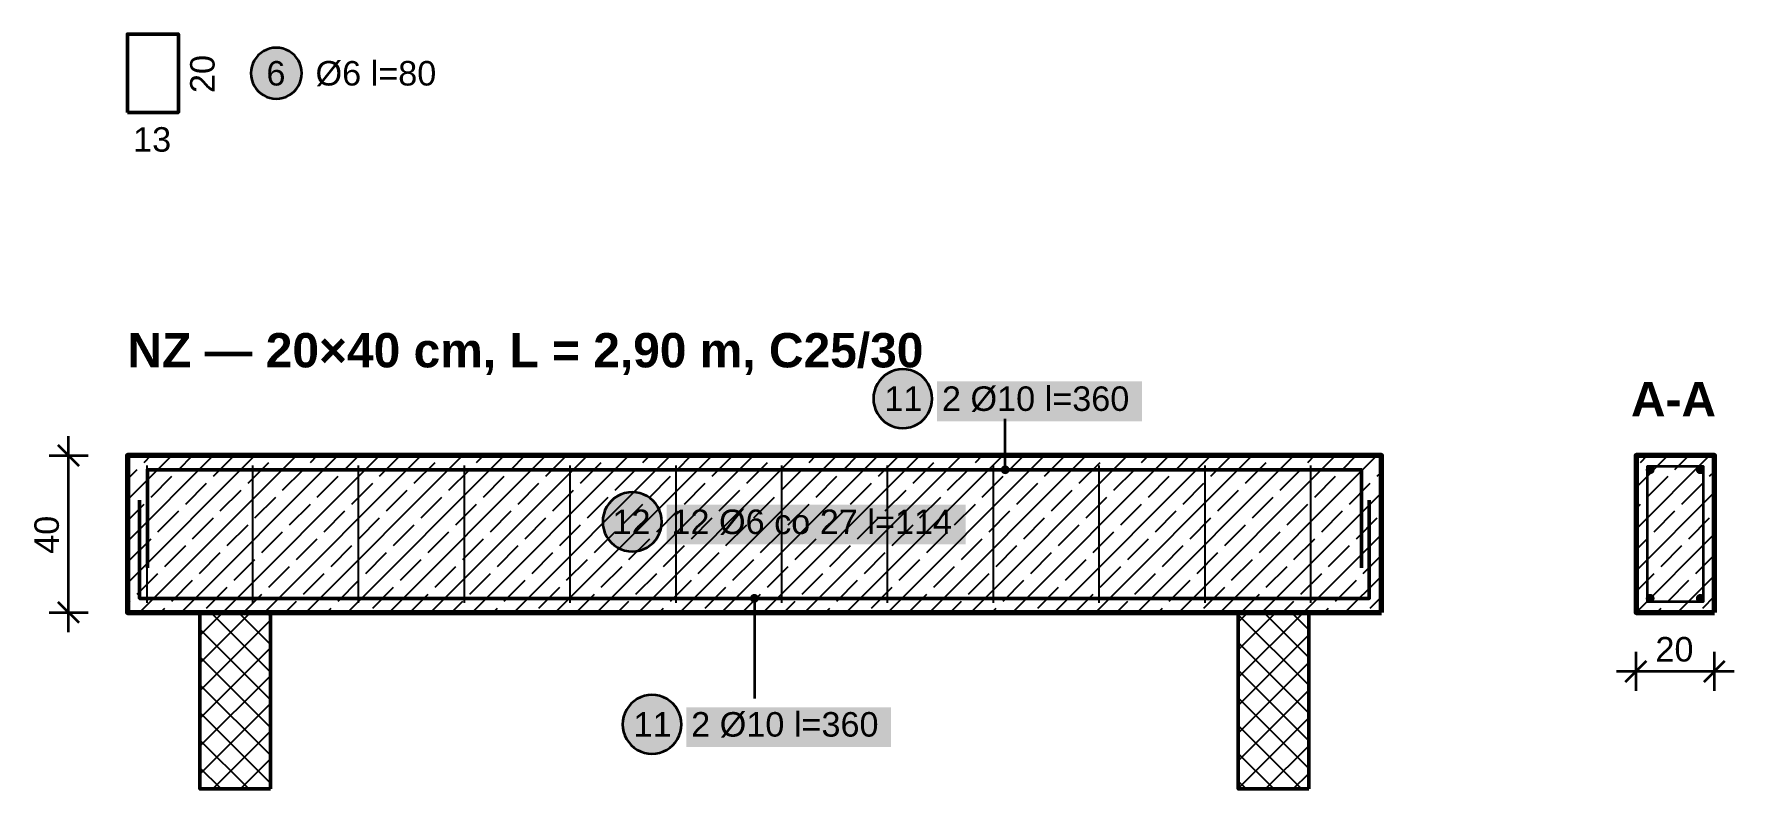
# Model space of a CAD drawing. Header units: metres. Extents: x 0.1 to 18.1, y -9.6 to -0.1.
# Drawn here: x 13.782 to 18.12, y -4.43 to -2.505 of the extents above; entities that cross this region are included whole.
import ezdxf

# ---------------------------------------------------------------- set-up
doc = ezdxf.new("R2010")
doc.units = ezdxf.units.M
for name, color, linetype, lineweight in [('A-KRESKOWANIE', 8, 'Continuous', 18), ('A-MASKA', 7, 'Continuous', 18), ('A-OPISY', 2, 'Continuous', 25), ('K-KONSTR', 7, 'Continuous', 50), ('K-WYMIARY', 1, 'Continuous', 25), ('K-ZBROJENIE', 1, 'Continuous', 100), ('K-ZBROJENIE-OPIS', 2, 'Continuous', 25)]:
    doc.layers.add(name, color=color, linetype=linetype, lineweight=lineweight)
doc.styles.add('PL_ARIAL', font='arial.ttf')
doc.styles.add('PL_ARIAL_B', font='arialbd.ttf')

msp = doc.modelspace()

# ---------------------------------------------------------------- hatches: boundary and pattern name
at = {"layer": 'A-MASKA', "true_color": 0xffffff}
for points in [[(16.0862, -3.4923), (16.6088, -3.4923), (16.6088, -3.391), (16.0862, -3.391)], [(15.3959, -3.8063), (16.1591, -3.8063), (16.1591, -3.705), (15.3959, -3.705)], [(15.4462, -4.3228), (15.9688, -4.3228), (15.9688, -4.2215), (15.4462, -4.2215)]]:
    msp.add_hatch(color=7, dxfattribs=at).paths.add_polyline_path(points)
at = {"layer": 'K-ZBROJENIE', "true_color": 0x000000}
for points in [[(17.9172, -3.616), (17.9172, -3.6171), (17.917, -3.6182), (17.9168, -3.6193), (17.9164, -3.6203), (17.9159, -3.6213), (17.9154, -3.6223), (17.9147, -3.6231), (17.914, -3.624), (17.9131, -3.6247), (17.9123, -3.6254), (17.9113, -3.6259), (17.9103, -3.6264), (17.9093, -3.6268), (17.9082, -3.627), (17.9071, -3.6272), (17.906, -3.6273), (17.9049, -3.6272), (17.9038, -3.627), (17.9027, -3.6268), (17.9017, -3.6264), (17.9007, -3.6259), (17.8997, -3.6254), (17.8989, -3.6247), (17.898, -3.624), (17.8973, -3.6231), (17.8966, -3.6223), (17.8961, -3.6213), (17.8956, -3.6203), (17.8952, -3.6193), (17.895, -3.6182), (17.8948, -3.6171), (17.8947, -3.616), (17.8948, -3.6149), (17.895, -3.6138), (17.8952, -3.6127), (17.8956, -3.6117), (17.8961, -3.6107), (17.8966, -3.6097), (17.8973, -3.6089), (17.898, -3.608), (17.8989, -3.6073), (17.8997, -3.6066), (17.9007, -3.6061), (17.9017, -3.6056), (17.9027, -3.6052), (17.9038, -3.605), (17.9049, -3.6048), (17.906, -3.6048), (17.9071, -3.6048), (17.9082, -3.605), (17.9093, -3.6052), (17.9103, -3.6056), (17.9113, -3.6061), (17.9123, -3.6066), (17.9131, -3.6073), (17.914, -3.608), (17.9147, -3.6089), (17.9154, -3.6097), (17.9159, -3.6107), (17.9164, -3.6117), (17.9168, -3.6127), (17.917, -3.6138), (17.9172, -3.6149)], [(18.0453, -3.616), (18.0452, -3.6171), (18.045, -3.6182), (18.0448, -3.6193), (18.0444, -3.6203), (18.0439, -3.6213), (18.0434, -3.6223), (18.0427, -3.6231), (18.042, -3.624), (18.0411, -3.6247), (18.0403, -3.6254), (18.0393, -3.6259), (18.0383, -3.6264), (18.0373, -3.6268), (18.0362, -3.627), (18.0351, -3.6272), (18.034, -3.6273), (18.0329, -3.6272), (18.0318, -3.627), (18.0307, -3.6268), (18.0297, -3.6264), (18.0287, -3.6259), (18.0277, -3.6254), (18.0269, -3.6247), (18.026, -3.624), (18.0253, -3.6231), (18.0246, -3.6223), (18.0241, -3.6213), (18.0236, -3.6203), (18.0232, -3.6193), (18.023, -3.6182), (18.0228, -3.6171), (18.0228, -3.616), (18.0228, -3.6149), (18.023, -3.6138), (18.0232, -3.6127), (18.0236, -3.6117), (18.0241, -3.6107), (18.0246, -3.6097), (18.0253, -3.6089), (18.026, -3.608), (18.0269, -3.6073), (18.0277, -3.6066), (18.0287, -3.6061), (18.0297, -3.6056), (18.0307, -3.6052), (18.0318, -3.605), (18.0329, -3.6048), (18.034, -3.6048), (18.0351, -3.6048), (18.0362, -3.605), (18.0373, -3.6052), (18.0383, -3.6056), (18.0393, -3.6061), (18.0403, -3.6066), (18.0411, -3.6073), (18.042, -3.608), (18.0427, -3.6089), (18.0434, -3.6097), (18.0439, -3.6107), (18.0444, -3.6117), (18.0448, -3.6127), (18.045, -3.6138), (18.0452, -3.6149)], [(17.9172, -3.944), (17.9172, -3.9451), (17.917, -3.9462), (17.9168, -3.9473), (17.9164, -3.9483), (17.9159, -3.9493), (17.9154, -3.9503), (17.9147, -3.9511), (17.914, -3.952), (17.9131, -3.9527), (17.9123, -3.9534), (17.9113, -3.9539), (17.9103, -3.9544), (17.9093, -3.9548), (17.9082, -3.955), (17.9071, -3.9552), (17.906, -3.9552), (17.9049, -3.9552), (17.9038, -3.955), (17.9027, -3.9548), (17.9017, -3.9544), (17.9007, -3.9539), (17.8997, -3.9534), (17.8989, -3.9527), (17.898, -3.952), (17.8973, -3.9511), (17.8966, -3.9503), (17.8961, -3.9493), (17.8956, -3.9483), (17.8952, -3.9473), (17.895, -3.9462), (17.8948, -3.9451), (17.8947, -3.944), (17.8948, -3.9429), (17.895, -3.9418), (17.8952, -3.9407), (17.8956, -3.9397), (17.8961, -3.9387), (17.8966, -3.9377), (17.8973, -3.9369), (17.898, -3.936), (17.8989, -3.9353), (17.8997, -3.9346), (17.9007, -3.9341), (17.9017, -3.9336), (17.9027, -3.9332), (17.9038, -3.933), (17.9049, -3.9328), (17.906, -3.9327), (17.9071, -3.9328), (17.9082, -3.933), (17.9093, -3.9332), (17.9103, -3.9336), (17.9113, -3.9341), (17.9123, -3.9346), (17.9131, -3.9353), (17.914, -3.936), (17.9147, -3.9369), (17.9154, -3.9377), (17.9159, -3.9387), (17.9164, -3.9397), (17.9168, -3.9407), (17.917, -3.9418), (17.9172, -3.9429)], [(18.0453, -3.944), (18.0452, -3.9451), (18.045, -3.9462), (18.0448, -3.9473), (18.0444, -3.9483), (18.0439, -3.9493), (18.0434, -3.9503), (18.0427, -3.9511), (18.042, -3.952), (18.0411, -3.9527), (18.0403, -3.9534), (18.0393, -3.9539), (18.0383, -3.9544), (18.0373, -3.9548), (18.0362, -3.955), (18.0351, -3.9552), (18.034, -3.9552), (18.0329, -3.9552), (18.0318, -3.955), (18.0307, -3.9548), (18.0297, -3.9544), (18.0287, -3.9539), (18.0277, -3.9534), (18.0269, -3.9527), (18.026, -3.952), (18.0253, -3.9511), (18.0246, -3.9503), (18.0241, -3.9493), (18.0236, -3.9483), (18.0232, -3.9473), (18.023, -3.9462), (18.0228, -3.9451), (18.0228, -3.944), (18.0228, -3.9429), (18.023, -3.9418), (18.0232, -3.9407), (18.0236, -3.9397), (18.0241, -3.9387), (18.0246, -3.9377), (18.0253, -3.9369), (18.026, -3.936), (18.0269, -3.9353), (18.0277, -3.9346), (18.0287, -3.9341), (18.0297, -3.9336), (18.0307, -3.9332), (18.0318, -3.933), (18.0329, -3.9328), (18.034, -3.9327), (18.0351, -3.9328), (18.0362, -3.933), (18.0373, -3.9332), (18.0383, -3.9336), (18.0393, -3.9341), (18.0403, -3.9346), (18.0411, -3.9353), (18.042, -3.936), (18.0427, -3.9369), (18.0434, -3.9377), (18.0439, -3.9387), (18.0444, -3.9397), (18.0448, -3.9407), (18.045, -3.9418), (18.0452, -3.9429)]]:
    msp.add_hatch(color=7, dxfattribs=at).paths.add_polyline_path(points)
at = {"layer": 'K-ZBROJENIE-OPIS', "true_color": 0xffffff}
for points in [[(14.465, -2.605), (14.4644, -2.5965), (14.4628, -2.5882), (14.4601, -2.5801), (14.4563, -2.5725), (14.4516, -2.5654), (14.446, -2.559), (14.4396, -2.5534), (14.4325, -2.5487), (14.4249, -2.5449), (14.4168, -2.5422), (14.4085, -2.5406), (14.4, -2.54), (14.3915, -2.5406), (14.3832, -2.5422), (14.3751, -2.5449), (14.3675, -2.5487), (14.3604, -2.5534), (14.354, -2.559), (14.3484, -2.5654), (14.3437, -2.5725), (14.3399, -2.5801), (14.3372, -2.5882), (14.3356, -2.5965), (14.335, -2.605), (14.3356, -2.6135), (14.3372, -2.6218), (14.3399, -2.6299), (14.3437, -2.6375), (14.3484, -2.6446), (14.354, -2.651), (14.3604, -2.6566), (14.3675, -2.6613), (14.3751, -2.6651), (14.3832, -2.6678), (14.3915, -2.6694), (14.4, -2.67), (14.4085, -2.6694), (14.4168, -2.6678), (14.4249, -2.6651), (14.4325, -2.6613), (14.4396, -2.6566), (14.446, -2.651), (14.4516, -2.6446), (14.4563, -2.6375), (14.4601, -2.6299), (14.4628, -2.6218), (14.4644, -2.6135)], [(16.0737, -3.4348), (16.0731, -3.425), (16.0712, -3.4153), (16.068, -3.406), (16.0637, -3.3973), (16.0583, -3.3891), (16.0518, -3.3817), (16.0444, -3.3752), (16.0362, -3.3698), (16.0275, -3.3655), (16.0182, -3.3623), (16.0085, -3.3604), (15.9987, -3.3598), (15.989, -3.3604), (15.9793, -3.3623), (15.97, -3.3655), (15.9612, -3.3698), (15.9531, -3.3752), (15.9457, -3.3817), (15.9392, -3.3891), (15.9338, -3.3973), (15.9295, -3.406), (15.9263, -3.4153), (15.9244, -3.425), (15.9237, -3.4348), (15.9244, -3.4445), (15.9263, -3.4542), (15.9295, -3.4635), (15.9338, -3.4723), (15.9392, -3.4804), (15.9457, -3.4878), (15.9531, -3.4943), (15.9612, -3.4997), (15.97, -3.504), (15.9793, -3.5072), (15.989, -3.5091), (15.9987, -3.5098), (16.0085, -3.5091), (16.0182, -3.5072), (16.0275, -3.504), (16.0362, -3.4997), (16.0444, -3.4943), (16.0518, -3.4878), (16.0583, -3.4804), (16.0637, -3.4723), (16.068, -3.4635), (16.0712, -3.4542), (16.0731, -3.4445)], [(15.3839, -3.7488), (15.3833, -3.7389), (15.3813, -3.7292), (15.3782, -3.7198), (15.3738, -3.711), (15.3683, -3.7028), (15.3618, -3.6953), (15.3544, -3.6888), (15.3462, -3.6833), (15.3373, -3.679), (15.3279, -3.6758), (15.3182, -3.6739), (15.3084, -3.6732), (15.2985, -3.6739), (15.2888, -3.6758), (15.2795, -3.679), (15.2706, -3.6833), (15.2624, -3.6888), (15.255, -3.6953), (15.2485, -3.7028), (15.243, -3.711), (15.2386, -3.7198), (15.2354, -3.7292), (15.2335, -3.7389), (15.2329, -3.7488), (15.2335, -3.7586), (15.2354, -3.7683), (15.2386, -3.7777), (15.243, -3.7865), (15.2485, -3.7947), (15.255, -3.8022), (15.2624, -3.8087), (15.2706, -3.8142), (15.2795, -3.8185), (15.2888, -3.8217), (15.2985, -3.8236), (15.3084, -3.8243), (15.3182, -3.8236), (15.3279, -3.8217), (15.3373, -3.8185), (15.3462, -3.8142), (15.3544, -3.8087), (15.3618, -3.8022), (15.3683, -3.7947), (15.3738, -3.7865), (15.3782, -3.7777), (15.3813, -3.7683), (15.3833, -3.7586)], [(15.4337, -4.2652), (15.4331, -4.2555), (15.4312, -4.2458), (15.428, -4.2365), (15.4237, -4.2278), (15.4183, -4.2196), (15.4118, -4.2122), (15.4044, -4.2057), (15.3962, -4.2003), (15.3875, -4.196), (15.3782, -4.1928), (15.3685, -4.1909), (15.3587, -4.1902), (15.349, -4.1909), (15.3393, -4.1928), (15.33, -4.196), (15.3212, -4.2003), (15.3131, -4.2057), (15.3057, -4.2122), (15.2992, -4.2196), (15.2938, -4.2278), (15.2895, -4.2365), (15.2863, -4.2458), (15.2844, -4.2555), (15.2837, -4.2652), (15.2844, -4.275), (15.2863, -4.2847), (15.2895, -4.294), (15.2938, -4.3027), (15.2992, -4.3109), (15.3057, -4.3183), (15.3131, -4.3248), (15.3212, -4.3302), (15.33, -4.3345), (15.3393, -4.3377), (15.349, -4.3396), (15.3587, -4.3403), (15.3685, -4.3396), (15.3782, -4.3377), (15.3875, -4.3345), (15.3962, -4.3302), (15.4044, -4.3248), (15.4118, -4.3183), (15.4183, -4.3109), (15.4237, -4.3027), (15.428, -4.294), (15.4312, -4.2847), (15.4331, -4.275)]]:
    msp.add_hatch(color=7, dxfattribs=at).paths.add_polyline_path(points)
at = {"layer": 'K-ZBROJENIE-OPIS', "true_color": 0x000000}
for points in [[(16.2712, -3.616), (16.2709, -3.6131), (16.2697, -3.6104), (16.268, -3.608), (16.2656, -3.6063), (16.2629, -3.6051), (16.26, -3.6048), (16.2571, -3.6051), (16.2544, -3.6063), (16.252, -3.608), (16.2503, -3.6104), (16.2491, -3.6131), (16.2487, -3.616), (16.2491, -3.6189), (16.2503, -3.6216), (16.252, -3.624), (16.2544, -3.6257), (16.2571, -3.6269), (16.26, -3.6273), (16.2629, -3.6269), (16.2656, -3.6257), (16.268, -3.624), (16.2697, -3.6216), (16.2709, -3.6189)], [(15.6312, -3.944), (15.6309, -3.9411), (15.6297, -3.9384), (15.628, -3.936), (15.6256, -3.9343), (15.6229, -3.9331), (15.62, -3.9327), (15.6171, -3.9331), (15.6144, -3.9343), (15.612, -3.936), (15.6103, -3.9384), (15.6091, -3.9411), (15.6087, -3.944), (15.6091, -3.9469), (15.6103, -3.9496), (15.612, -3.952), (15.6144, -3.9537), (15.6171, -3.9549), (15.62, -3.9552), (15.6229, -3.9549), (15.6256, -3.9537), (15.628, -3.952), (15.6297, -3.9496), (15.6309, -3.9469)]]:
    msp.add_hatch(color=7, dxfattribs=at).paths.add_polyline_path(points)

# ---------------------------------------------------------------- linework, layer by layer
at = {"layer": 'A-KRESKOWANIE', "lineweight": 25, "ltscale": 0.025}
for points in [[(14.02, -3.9052), (14.3452, -3.58)], [(14.02, -3.7991), (14.2391, -3.58)], [(14.02, -3.693), (14.133, -3.58)], [(14.02, -3.587), (14.027, -3.58)], [(14.0512, -3.98), (14.4512, -3.58)], [(14.0626, -3.5974), (14.08, -3.58)], [(14.151, -3.6151), (14.1861, -3.58)], [(14.1573, -3.98), (14.5573, -3.58)], [(14.2394, -3.6328), (14.2921, -3.58)], [(14.2634, -3.98), (14.6634, -3.58)], [(14.3278, -3.6504), (14.3808, -3.5974)], [(14.3694, -3.98), (14.7694, -3.58)], [(14.4755, -3.98), (14.8755, -3.58)], [(14.4869, -3.5974), (14.5043, -3.58)], [(14.5752, -3.6151), (14.6103, -3.58)], [(14.5816, -3.98), (14.9816, -3.58)], [(14.6636, -3.6328), (14.7164, -3.58)], [(14.6876, -3.98), (15.0876, -3.58)], [(14.752, -3.6504), (14.805, -3.5974)], [(14.7937, -3.98), (15.1937, -3.58)], [(14.8998, -3.98), (15.2998, -3.58)], [(14.9111, -3.5974), (14.9285, -3.58)], [(14.9995, -3.6151), (15.0346, -3.58)], [(15.0058, -3.98), (15.4058, -3.58)], [(15.0879, -3.6328), (15.1407, -3.58)], [(15.1119, -3.98), (15.5119, -3.58)], [(15.1763, -3.6504), (15.2293, -3.5974)], [(15.2179, -3.98), (15.6179, -3.58)], [(15.324, -3.98), (15.724, -3.58)], [(15.3354, -3.5974), (15.3528, -3.58)], [(15.4238, -3.6151), (15.4589, -3.58)], [(15.4301, -3.98), (15.8301, -3.58)], [(15.5122, -3.6328), (15.5649, -3.58)], [(15.5361, -3.98), (15.9361, -3.58)], [(15.6005, -3.6504), (15.6536, -3.5974)], [(15.6422, -3.98), (16.0422, -3.58)], [(15.7483, -3.98), (16.1483, -3.58)], [(15.7596, -3.5974), (15.777, -3.58)], [(15.848, -3.6151), (15.8831, -3.58)], [(15.8543, -3.98), (16.2543, -3.58)], [(15.9364, -3.6328), (15.9892, -3.58)], [(15.9604, -3.98), (16.3604, -3.58)], [(16.0248, -3.6504), (16.0778, -3.5974)], [(16.0665, -3.98), (16.4665, -3.58)], [(16.1725, -3.98), (16.5725, -3.58)], [(16.1839, -3.5974), (16.2013, -3.58)], [(16.2723, -3.6151), (16.3074, -3.58)], [(16.2786, -3.98), (16.6786, -3.58)], [(16.3607, -3.6328), (16.4134, -3.58)], [(16.3847, -3.98), (16.7847, -3.58)], [(16.4491, -3.6504), (16.5021, -3.5974)], [(16.4907, -3.98), (16.8907, -3.58)], [(16.5968, -3.98), (16.9968, -3.58)], [(16.6082, -3.5974), (16.6256, -3.58)], [(16.6966, -3.6151), (16.7316, -3.58)], [(16.7029, -3.98), (17.1029, -3.58)], [(16.7849, -3.6328), (16.8377, -3.58)], [(16.8089, -3.98), (17.2089, -3.58)], [(16.8733, -3.6504), (16.9264, -3.5974)], [(17.0324, -3.5974), (17.0498, -3.58)], [(17.1208, -3.6151), (17.1559, -3.58)], [(17.87, -3.7675), (18.0575, -3.58)], [(17.87, -3.6614), (17.9514, -3.58)], [(17.881, -3.5974), (17.8984, -3.58)], [(17.9694, -3.6151), (18.0044, -3.58)], [(14.02, -3.64), (14.0449, -3.6151)], [(14.0803, -3.6858), (14.1333, -3.6328)], [(14.4161, -3.6681), (14.4692, -3.6151)], [(14.5045, -3.6858), (14.5576, -3.6328)], [(14.8404, -3.6681), (14.8934, -3.6151)], [(14.9288, -3.6858), (14.9818, -3.6328)], [(15.2647, -3.6681), (15.3177, -3.6151)], [(15.3531, -3.6858), (15.4061, -3.6328)], [(15.6889, -3.6681), (15.742, -3.6151)], [(15.7773, -3.6858), (15.8304, -3.6328)], [(16.1132, -3.6681), (16.1662, -3.6151)], [(16.2016, -3.6858), (16.2546, -3.6328)], [(16.5375, -3.6681), (16.5905, -3.6151)], [(16.6258, -3.6858), (16.6789, -3.6328)], [(16.9617, -3.6681), (17.0148, -3.6151)], [(17.0501, -3.6858), (17.1031, -3.6328)], [(17.2092, -3.6328), (17.22, -3.622)], [(17.8986, -3.6858), (17.9517, -3.6328)], [(18.0577, -3.6328), (18.07, -3.6205)], [(14.1687, -3.7035), (14.2217, -3.6504)], [(14.257, -3.7211), (14.3101, -3.6681)], [(14.3454, -3.7388), (14.3985, -3.6858)], [(14.5929, -3.7035), (14.6459, -3.6504)], [(14.6813, -3.7211), (14.7343, -3.6681)], [(14.7697, -3.7388), (14.8227, -3.6858)], [(15.0172, -3.7035), (15.0702, -3.6504)], [(15.1056, -3.7211), (15.1586, -3.6681)], [(15.194, -3.7388), (15.247, -3.6858)], [(15.4414, -3.7035), (15.4945, -3.6504)], [(15.5298, -3.7211), (15.5829, -3.6681)], [(15.6182, -3.7388), (15.6713, -3.6858)], [(15.8657, -3.7035), (15.9187, -3.6504)], [(15.9541, -3.7211), (16.0071, -3.6681)], [(16.0425, -3.7388), (16.0955, -3.6858)], [(16.29, -3.7035), (16.343, -3.6504)], [(16.3784, -3.7211), (16.4314, -3.6681)], [(16.4667, -3.7388), (16.5198, -3.6858)], [(16.7142, -3.7035), (16.7673, -3.6504)], [(16.8026, -3.7211), (16.8557, -3.6681)], [(16.891, -3.7388), (16.944, -3.6858)], [(16.915, -3.98), (17.22, -3.675)], [(17.1385, -3.7035), (17.1915, -3.6504)], [(17.87, -3.8735), (18.07, -3.6735)], [(17.987, -3.7035), (18.0401, -3.6504)], [(14.02, -3.7461), (14.0626, -3.7035)], [(14.0979, -3.7742), (14.151, -3.7211)], [(14.4338, -3.7565), (14.4869, -3.7035)], [(14.5222, -3.7742), (14.5752, -3.7211)], [(14.8581, -3.7565), (14.9111, -3.7035)], [(14.9465, -3.7742), (14.9995, -3.7211)], [(15.2823, -3.7565), (15.3354, -3.7035)], [(15.3707, -3.7742), (15.4238, -3.7211)], [(15.7066, -3.7565), (15.7596, -3.7035)], [(15.795, -3.7742), (15.848, -3.7211)], [(16.1309, -3.7565), (16.1839, -3.7035)], [(16.2193, -3.7742), (16.2723, -3.7211)], [(16.5551, -3.7565), (16.6082, -3.7035)], [(16.6435, -3.7742), (16.6966, -3.7211)], [(16.9794, -3.7565), (17.0324, -3.7035)], [(17.0678, -3.7742), (17.1208, -3.7211)], [(17.87, -3.7144), (17.881, -3.7035)], [(17.9163, -3.7742), (17.9694, -3.7211)], [(14.1863, -3.7919), (14.2394, -3.7388)], [(14.2747, -3.8095), (14.3278, -3.7565)], [(14.3631, -3.8272), (14.4161, -3.7742)], [(14.6106, -3.7919), (14.6636, -3.7388)], [(14.699, -3.8095), (14.752, -3.7565)], [(14.7874, -3.8272), (14.8404, -3.7742)], [(15.0349, -3.7919), (15.0879, -3.7388)], [(15.1232, -3.8095), (15.1763, -3.7565)], [(15.2116, -3.8272), (15.2647, -3.7742)], [(15.4591, -3.7919), (15.5122, -3.7388)], [(15.5475, -3.8095), (15.6005, -3.7565)], [(15.6359, -3.8272), (15.6889, -3.7742)], [(15.8834, -3.7919), (15.9364, -3.7388)], [(15.9718, -3.8095), (16.0248, -3.7565)], [(16.0602, -3.8272), (16.1132, -3.7742)], [(16.3077, -3.7919), (16.3607, -3.7388)], [(16.396, -3.8095), (16.4491, -3.7565)], [(16.4844, -3.8272), (16.5375, -3.7742)], [(16.7319, -3.7919), (16.7849, -3.7388)], [(16.8203, -3.8095), (16.8733, -3.7565)], [(16.9087, -3.8272), (16.9617, -3.7742)], [(17.1562, -3.7919), (17.2092, -3.7388)], [(18.0047, -3.7919), (18.0577, -3.7388)], [(14.0272, -3.8449), (14.0803, -3.7919)], [(14.1156, -3.8626), (14.1687, -3.8095)], [(14.4515, -3.8449), (14.5045, -3.7919)], [(14.5399, -3.8626), (14.5929, -3.8095)], [(14.8758, -3.8449), (14.9288, -3.7919)], [(14.9641, -3.8626), (15.0172, -3.8095)], [(15.3, -3.8449), (15.3531, -3.7919)], [(15.3884, -3.8626), (15.4414, -3.8095)], [(15.7243, -3.8449), (15.7773, -3.7919)], [(15.8127, -3.8626), (15.8657, -3.8095)], [(16.1486, -3.8449), (16.2016, -3.7919)], [(16.2369, -3.8626), (16.29, -3.8095)], [(16.5728, -3.8449), (16.6258, -3.7919)], [(16.6612, -3.8626), (16.7142, -3.8095)], [(16.9971, -3.8449), (17.0501, -3.7919)], [(17.0211, -3.98), (17.22, -3.7811)], [(17.0855, -3.8626), (17.1385, -3.8095)], [(17.87, -3.9796), (18.07, -3.7796)], [(17.87, -3.8205), (17.8986, -3.7919)], [(17.934, -3.8626), (17.987, -3.8095)], [(14.204, -3.8802), (14.257, -3.8272)], [(14.2924, -3.8979), (14.3454, -3.8449)], [(14.6283, -3.8802), (14.6813, -3.8272)], [(14.7167, -3.8979), (14.7697, -3.8449)], [(15.0525, -3.8802), (15.1056, -3.8272)], [(15.1409, -3.8979), (15.194, -3.8449)], [(15.4768, -3.8802), (15.5298, -3.8272)], [(15.5652, -3.8979), (15.6182, -3.8449)], [(15.9011, -3.8802), (15.9541, -3.8272)], [(15.9895, -3.8979), (16.0425, -3.8449)], [(16.3253, -3.8802), (16.3784, -3.8272)], [(16.4137, -3.8979), (16.4667, -3.8449)], [(16.7496, -3.8802), (16.8026, -3.8272)], [(16.838, -3.8979), (16.891, -3.8449)], [(17.1739, -3.8802), (17.22, -3.8341)], [(18.0224, -3.8802), (18.07, -3.8326)], [(14.0449, -3.9333), (14.0979, -3.8802)], [(14.1333, -3.951), (14.1863, -3.8979)], [(14.3808, -3.9156), (14.4338, -3.8626)], [(14.4692, -3.9333), (14.5222, -3.8802)], [(14.5576, -3.951), (14.6106, -3.8979)], [(14.805, -3.9156), (14.8581, -3.8626)], [(14.8934, -3.9333), (14.9465, -3.8802)], [(14.9818, -3.951), (15.0349, -3.8979)], [(15.2293, -3.9156), (15.2823, -3.8626)], [(15.3177, -3.9333), (15.3707, -3.8802)], [(15.4061, -3.951), (15.4591, -3.8979)], [(15.6536, -3.9156), (15.7066, -3.8626)], [(15.742, -3.9333), (15.795, -3.8802)], [(15.8304, -3.951), (15.8834, -3.8979)], [(16.0778, -3.9156), (16.1309, -3.8626)], [(16.1662, -3.9333), (16.2193, -3.8802)], [(16.2546, -3.951), (16.3077, -3.8979)], [(16.5021, -3.9156), (16.5551, -3.8626)], [(16.5905, -3.9333), (16.6435, -3.8802)], [(16.6789, -3.951), (16.7319, -3.8979)], [(16.9264, -3.9156), (16.9794, -3.8626)], [(17.0148, -3.9333), (17.0678, -3.8802)], [(17.1031, -3.951), (17.1562, -3.8979)], [(17.1271, -3.98), (17.22, -3.8871)], [(17.87, -3.9266), (17.9163, -3.8802)], [(17.9517, -3.951), (18.0047, -3.8979)], [(17.9757, -3.98), (18.07, -3.8857)], [(14.2217, -3.9686), (14.2747, -3.9156)], [(14.3164, -3.98), (14.3631, -3.9333)], [(14.6459, -3.9686), (14.699, -3.9156)], [(14.7407, -3.98), (14.7874, -3.9333)], [(15.0702, -3.9686), (15.1232, -3.9156)], [(15.1649, -3.98), (15.2116, -3.9333)], [(15.4945, -3.9686), (15.5475, -3.9156)], [(15.5892, -3.98), (15.6359, -3.9333)], [(15.9187, -3.9686), (15.9718, -3.9156)], [(16.0134, -3.98), (16.0602, -3.9333)], [(16.343, -3.9686), (16.396, -3.9156)], [(16.4377, -3.98), (16.4844, -3.9333)], [(16.7673, -3.9686), (16.8203, -3.9156)], [(16.862, -3.98), (16.9087, -3.9333)], [(17.1915, -3.9686), (17.22, -3.9402)], [(18.0401, -3.9686), (18.07, -3.9387)], [(14.02, -3.9582), (14.0272, -3.951)], [(14.1043, -3.98), (14.1156, -3.9686)], [(14.205, -4.1091), (14.3341, -3.98)], [(14.205, -4.0384), (14.2634, -3.98)], [(14.385, -4.132), (14.233, -3.98)], [(14.385, -4.0612), (14.3038, -3.98)], [(14.385, -3.9905), (14.3745, -3.98)], [(14.4225, -3.98), (14.4515, -3.951)], [(14.5285, -3.98), (14.5399, -3.9686)], [(14.8467, -3.98), (14.8758, -3.951)], [(14.9528, -3.98), (14.9641, -3.9686)], [(15.271, -3.98), (15.3, -3.951)], [(15.377, -3.98), (15.3884, -3.9686)], [(15.6952, -3.98), (15.7243, -3.951)], [(15.8013, -3.98), (15.8127, -3.9686)], [(16.1195, -3.98), (16.1486, -3.951)], [(16.2256, -3.98), (16.2369, -3.9686)], [(16.5438, -3.98), (16.5728, -3.951)], [(16.6498, -3.98), (16.6612, -3.9686)], [(16.855, -4.1461), (17.0211, -3.98)], [(16.855, -4.0754), (16.9504, -3.98)], [(16.855, -4.0047), (16.8797, -3.98)], [(17.035, -4.1657), (16.855, -3.9857)], [(17.035, -4.0949), (16.9201, -3.98)], [(16.968, -3.98), (16.9971, -3.951)], [(17.035, -4.0242), (16.9908, -3.98)], [(17.0741, -3.98), (17.0855, -3.9686)], [(17.9226, -3.98), (17.934, -3.9686)], [(14.205, -4.1798), (14.385, -3.9998)], [(14.385, -4.2027), (14.205, -4.0227)], [(14.205, -4.2505), (14.385, -4.0705)], [(16.855, -4.2168), (17.035, -4.0368)], [(17.035, -4.2364), (16.855, -4.0564)], [(14.385, -4.2734), (14.205, -4.0934)], [(16.855, -4.2875), (17.035, -4.1075)], [(14.205, -4.3212), (14.385, -4.1412)], [(14.385, -4.3441), (14.205, -4.1641)], [(17.035, -4.3071), (16.855, -4.1271)], [(16.855, -4.3582), (17.035, -4.1782)], [(17.035, -4.3778), (16.855, -4.1978)], [(14.205, -4.3919), (14.385, -4.2119)], [(14.385, -4.4148), (14.205, -4.2348)], [(16.855, -4.4289), (17.035, -4.2489)], [(14.2376, -4.43), (14.385, -4.2826)], [(17.0165, -4.43), (16.855, -4.2685)], [(14.3295, -4.43), (14.205, -4.3055)], [(16.9246, -4.43), (17.035, -4.3196)], [(14.2588, -4.43), (14.205, -4.3762)], [(14.3083, -4.43), (14.385, -4.3533)], [(16.9458, -4.43), (16.855, -4.3392)], [(14.379, -4.43), (14.385, -4.424)], [(16.8751, -4.43), (16.855, -4.4099)], [(16.9953, -4.43), (17.035, -4.3903)]]:
    msp.add_lwpolyline(points, dxfattribs=at)
at = {"layer": 'K-KONSTR', "lineweight": 70, "ltscale": 0.025}
for points in [[(17.22, -3.98), (17.22, -3.58), (14.02, -3.58), (14.02, -3.98)], [(18.07, -3.98), (18.07, -3.58), (17.87, -3.58), (17.87, -3.98)]]:
    msp.add_lwpolyline(points, close=True, dxfattribs=at)
at = {"layer": 'K-KONSTR', "lineweight": 50, "ltscale": 0.025}
for points in [[(14.385, -4.43), (14.385, -3.98), (14.205, -3.98), (14.205, -4.43)], [(17.035, -4.43), (17.035, -3.98), (16.855, -3.98), (16.855, -4.43)]]:
    msp.add_lwpolyline(points, close=True, dxfattribs=at)
at = {"layer": 'K-WYMIARY', "lineweight": 35, "ltscale": 0.025}
for points in [[(13.8965, -3.6065), (13.8435, -3.5535)], [(13.87, -4.03), (13.87, -3.53)], [(13.82, -3.58), (13.92, -3.58)], [(13.82, -3.98), (13.92, -3.98)], [(13.8965, -4.0065), (13.8435, -3.9535)], [(17.8435, -4.1565), (17.8965, -4.1035)], [(17.87, -4.18), (17.87, -4.08)], [(18.0435, -4.1565), (18.0965, -4.1035)], [(18.07, -4.18), (18.07, -4.08)], [(17.82, -4.13), (18.12, -4.13)]]:
    msp.add_lwpolyline(points, dxfattribs=at)
at = {"layer": 'K-ZBROJENIE', "lineweight": 50, "ltscale": 0.025}
msp.add_lwpolyline([(14.02, -2.705), (14.15, -2.705), (14.15, -2.505), (14.02, -2.505)], close=True, dxfattribs=at)
at = {"layer": 'K-ZBROJENIE', "lineweight": 25, "ltscale": 0.025}
for points in [[(14.07, -3.955), (14.07, -3.605)], [(14.34, -3.955), (14.34, -3.605)], [(14.61, -3.955), (14.61, -3.605)], [(14.88, -3.955), (14.88, -3.605)], [(15.15, -3.955), (15.15, -3.605)], [(15.42, -3.955), (15.42, -3.605)], [(15.69, -3.955), (15.69, -3.605)], [(15.96, -3.955), (15.96, -3.605)], [(16.23, -3.955), (16.23, -3.605)], [(16.5, -3.955), (16.5, -3.605)], [(16.77, -3.955), (16.77, -3.605)], [(17.04, -3.955), (17.04, -3.605)]]:
    msp.add_lwpolyline(points, dxfattribs=at)
at = {"layer": 'K-ZBROJENIE', "lineweight": 50, "ltscale": 0.025}
for points in [[(14.071, -3.866), (14.071, -3.616), (17.169, -3.616), (17.169, -3.866)], [(14.051, -3.694), (14.051, -3.944), (17.189, -3.944), (17.189, -3.694)]]:
    msp.add_lwpolyline(points, dxfattribs=at)
at = {"layer": 'K-ZBROJENIE', "lineweight": 35, "ltscale": 0.025}
msp.add_lwpolyline([(17.898, -3.952), (18.042, -3.952), (18.042, -3.608), (17.898, -3.608)], close=True, dxfattribs=at)
at = {"layer": 'K-ZBROJENIE-OPIS', "lineweight": 35, "ltscale": 0.025}
for points in [[(14.465, -2.605), (14.4644, -2.5965), (14.4628, -2.5882), (14.4601, -2.5801), (14.4563, -2.5725), (14.4516, -2.5654), (14.446, -2.559), (14.4396, -2.5534), (14.4325, -2.5487), (14.4249, -2.5449), (14.4168, -2.5422), (14.4085, -2.5406), (14.4, -2.54), (14.3915, -2.5406), (14.3832, -2.5422), (14.3751, -2.5449), (14.3675, -2.5487), (14.3604, -2.5534), (14.354, -2.559), (14.3484, -2.5654), (14.3437, -2.5725), (14.3399, -2.5801), (14.3372, -2.5882), (14.3356, -2.5965), (14.335, -2.605), (14.3356, -2.6135), (14.3372, -2.6218), (14.3399, -2.6299), (14.3437, -2.6375), (14.3484, -2.6446), (14.354, -2.651), (14.3604, -2.6566), (14.3675, -2.6613), (14.3751, -2.6651), (14.3832, -2.6678), (14.3915, -2.6694), (14.4, -2.67), (14.4085, -2.6694), (14.4168, -2.6678), (14.4249, -2.6651), (14.4325, -2.6613), (14.4396, -2.6566), (14.446, -2.651), (14.4516, -2.6446), (14.4563, -2.6375), (14.4601, -2.6299), (14.4628, -2.6218), (14.4644, -2.6135)], [(16.0737, -3.4348), (16.0731, -3.425), (16.0712, -3.4153), (16.068, -3.406), (16.0637, -3.3973), (16.0583, -3.3891), (16.0518, -3.3817), (16.0444, -3.3752), (16.0362, -3.3698), (16.0275, -3.3655), (16.0182, -3.3623), (16.0085, -3.3604), (15.9987, -3.3598), (15.989, -3.3604), (15.9793, -3.3623), (15.97, -3.3655), (15.9612, -3.3698), (15.9531, -3.3752), (15.9457, -3.3817), (15.9392, -3.3891), (15.9338, -3.3973), (15.9295, -3.406), (15.9263, -3.4153), (15.9244, -3.425), (15.9237, -3.4348), (15.9244, -3.4445), (15.9263, -3.4542), (15.9295, -3.4635), (15.9338, -3.4723), (15.9392, -3.4804), (15.9457, -3.4878), (15.9531, -3.4943), (15.9612, -3.4997), (15.97, -3.504), (15.9793, -3.5072), (15.989, -3.5091), (15.9987, -3.5098), (16.0085, -3.5091), (16.0182, -3.5072), (16.0275, -3.504), (16.0362, -3.4997), (16.0444, -3.4943), (16.0518, -3.4878), (16.0583, -3.4804), (16.0637, -3.4723), (16.068, -3.4635), (16.0712, -3.4542), (16.0731, -3.4445)], [(15.3839, -3.7488), (15.3833, -3.7389), (15.3813, -3.7292), (15.3782, -3.7198), (15.3738, -3.711), (15.3683, -3.7028), (15.3618, -3.6953), (15.3544, -3.6888), (15.3462, -3.6833), (15.3373, -3.679), (15.3279, -3.6758), (15.3182, -3.6739), (15.3084, -3.6732), (15.2985, -3.6739), (15.2888, -3.6758), (15.2795, -3.679), (15.2706, -3.6833), (15.2624, -3.6888), (15.255, -3.6953), (15.2485, -3.7028), (15.243, -3.711), (15.2386, -3.7198), (15.2354, -3.7292), (15.2335, -3.7389), (15.2329, -3.7488), (15.2335, -3.7586), (15.2354, -3.7683), (15.2386, -3.7777), (15.243, -3.7865), (15.2485, -3.7947), (15.255, -3.8022), (15.2624, -3.8087), (15.2706, -3.8142), (15.2795, -3.8185), (15.2888, -3.8217), (15.2985, -3.8236), (15.3084, -3.8243), (15.3182, -3.8236), (15.3279, -3.8217), (15.3373, -3.8185), (15.3462, -3.8142), (15.3544, -3.8087), (15.3618, -3.8022), (15.3683, -3.7947), (15.3738, -3.7865), (15.3782, -3.7777), (15.3813, -3.7683), (15.3833, -3.7586)], [(15.4337, -4.2652), (15.4331, -4.2555), (15.4312, -4.2458), (15.428, -4.2365), (15.4237, -4.2278), (15.4183, -4.2196), (15.4118, -4.2122), (15.4044, -4.2057), (15.3962, -4.2003), (15.3875, -4.196), (15.3782, -4.1928), (15.3685, -4.1909), (15.3587, -4.1902), (15.349, -4.1909), (15.3393, -4.1928), (15.33, -4.196), (15.3212, -4.2003), (15.3131, -4.2057), (15.3057, -4.2122), (15.2992, -4.2196), (15.2938, -4.2278), (15.2895, -4.2365), (15.2863, -4.2458), (15.2844, -4.2555), (15.2837, -4.2652), (15.2844, -4.275), (15.2863, -4.2847), (15.2895, -4.294), (15.2938, -4.3027), (15.2992, -4.3109), (15.3057, -4.3183), (15.3131, -4.3248), (15.3212, -4.3302), (15.33, -4.3345), (15.3393, -4.3377), (15.349, -4.3396), (15.3587, -4.3403), (15.3685, -4.3396), (15.3782, -4.3377), (15.3875, -4.3345), (15.3962, -4.3302), (15.4044, -4.3248), (15.4118, -4.3183), (15.4183, -4.3109), (15.4237, -4.3027), (15.428, -4.294), (15.4312, -4.2847), (15.4331, -4.275)]]:
    msp.add_lwpolyline(points, close=True, dxfattribs=at)
for points in [[(16.26, -3.616), (16.26, -3.486)], [(15.62, -3.944), (15.62, -4.199)]]:
    msp.add_lwpolyline(points, dxfattribs=at)

# ---------------------------------------------------------------- texts
at = {"layer": 'A-OPISY', "style": 'PL_ARIAL_B'}
for s, p in [('NZ — 20×40 cm, L = 2,90 m, C25/30', (14.02, -3.355)), ('A-A', (17.857, -3.48))]:
    msp.add_text(s, height=0.0875, dxfattribs=at).set_placement(p)
at = {"layer": 'K-WYMIARY', "style": 'PL_ARIAL'}
msp.add_text('40', height=0.0625, rotation=90, dxfattribs=at).set_placement((13.845, -3.8305))
msp.add_text('20', height=0.0625, dxfattribs=at).set_placement((17.9195, -4.105))
at = {"layer": 'K-ZBROJENIE-OPIS', "style": 'PL_ARIAL'}
msp.add_text('20', height=0.0625, rotation=90, dxfattribs=at).set_placement((14.2425, -2.6555))
for s, p in [('6', (14.3747, -2.6363)), ('Ø6 l=80', (14.5, -2.6363)), ('13', (14.0345, -2.805)), ('11', (15.9516, -3.466)), ('2 Ø10 l=360', (16.0987, -3.466)), ('12', (15.2579, -3.78)), ('12 Ø6 co 27 l=114', (15.4084, -3.78)), ('11', (15.3116, -4.2965)), ('2 Ø10 l=360', (15.4587, -4.2965))]:
    msp.add_text(s, height=0.0625, dxfattribs=at).set_placement(p)

doc.saveas('drawing.dxf')
